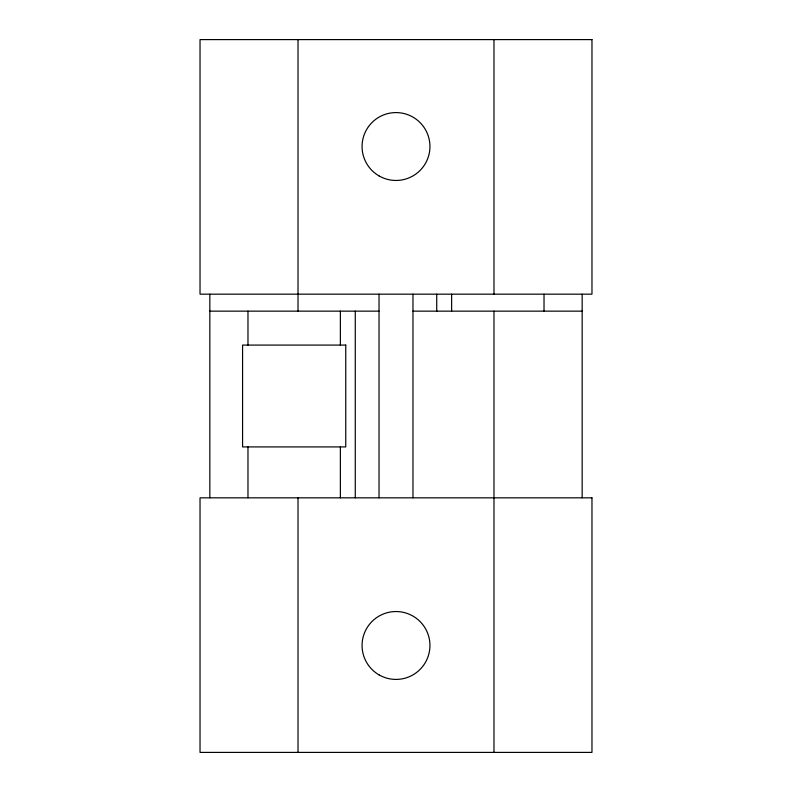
<?xml version="1.0" encoding="UTF-8"?>
<svg xmlns="http://www.w3.org/2000/svg" width="792" height="792" viewBox="0 0 792 792"><rect width="100%" height="100%" fill="white"/><g stroke="black" fill="none" stroke-linecap="round" stroke-linejoin="round"><path stroke-width="1.19" d="M209.831 311.147L379.031 311.147M412.969 311.147L582.169 311.147M582.169 294.169L582.169 497.831M544.025 294.169L544.025 311.147M493.98 39.6L493.98 294.169M493.98 311.147L493.98 752.4M451.628 294.169L451.628 311.147M436.729 294.169L436.729 311.484M412.969 294.169L412.969 497.831M379.031 294.169L379.031 497.831M355.271 311.147L355.271 497.831M340.372 311.147L340.372 345.084M340.372 446.916L340.372 497.831M298.02 39.6L298.02 311.484M298.02 497.831L298.02 752.4M247.975 311.147L247.975 345.084M247.975 446.916L247.975 497.831M209.831 294.169L209.831 497.831M591.971 39.6L200.03 39.6L200.03 294.169L591.971 294.169L591.971 39.6M345.757 345.084L242.58 345.084L242.58 446.916L345.757 446.916L345.757 345.084M591.971 497.831L200.03 497.831L200.03 752.4L591.971 752.4L591.971 497.831M379.031 674.873A33.947 33.947 0 0 0 429.947 645.48A33.947 33.947 0 0 0 379.031 616.087A33.947 33.947 0 0 0 379.031 674.873M379.031 175.913A33.947 33.947 0 0 0 429.947 146.52A33.947 33.947 0 0 0 379.031 117.127A33.947 33.947 0 0 0 379.031 175.913"/></g></svg>
